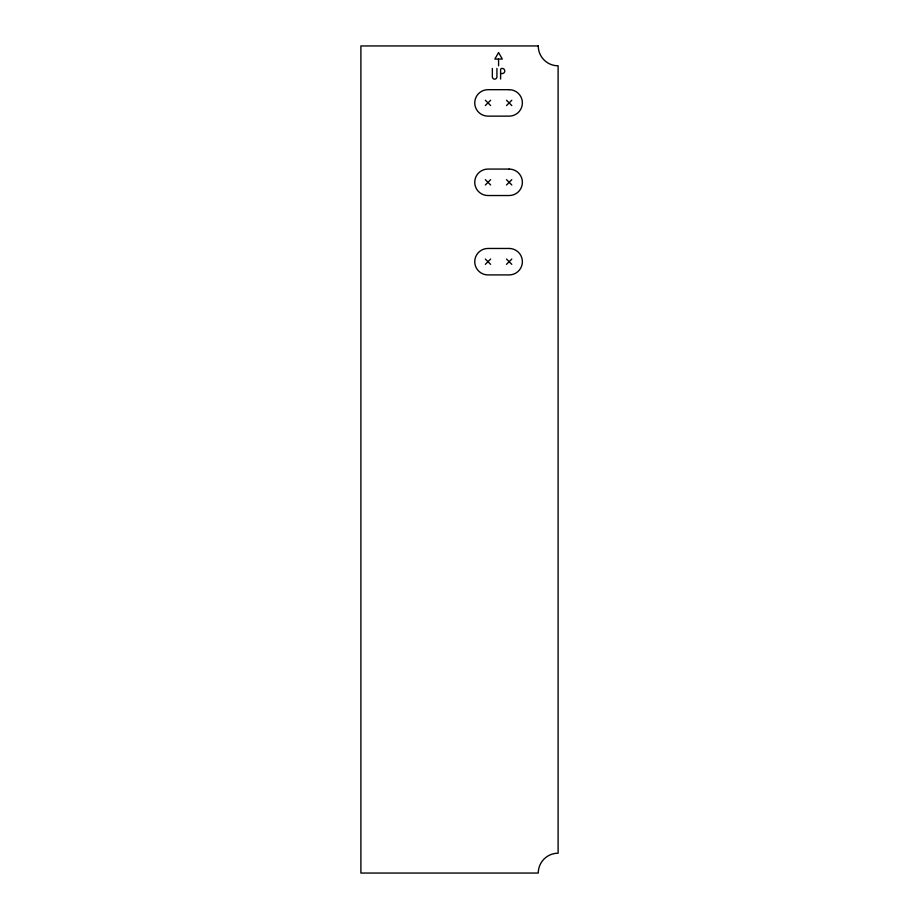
<?xml version="1.0" encoding="UTF-8"?>
<svg xmlns="http://www.w3.org/2000/svg" width="919" height="919" viewBox="0 0 919 919"><rect width="100%" height="100%" fill="white"/><g stroke="black" fill="none" stroke-linecap="round" stroke-linejoin="round"><path stroke-width="1.38" d="M485.335 105.559L490.631 100.263M506.507 105.559L511.803 100.263M485.335 184.949L490.631 179.653M506.507 184.949L511.803 179.653M485.335 264.339L490.631 259.043M506.507 264.339L511.803 259.043M498.305 59.057L494.824 59.057L498.569 52.567L502.314 59.057L498.569 59.057L498.569 65.8M500.866 73.543L502.233 73.543A2.55 2.55 0 0 0 504.784 70.993A2.55 2.55 0 0 0 502.233 68.443L501.843 68.443A1.241 1.241 0 0 0 500.602 69.683L500.602 79.034M506.507 100.263L511.803 105.559M485.335 100.263L490.631 105.559M506.507 179.653L511.803 184.949M485.335 179.653L490.631 184.949M506.507 259.043L511.803 264.339M485.335 259.043L490.631 264.339M496.926 68.443L496.926 76.851A2.286 2.286 0 0 1 494.64 79.149A2.286 2.286 0 0 1 492.354 76.851L492.354 68.443M538.258 45.95L360.891 45.95L360.891 873.05L538.258 873.05A19.85 19.85 0 0 1 558.109 853.2L558.109 65.8A19.85 19.85 0 0 1 538.258 45.95M509.149 89.683L487.978 89.683A13.234 13.234 0 0 0 474.744 102.917A13.234 13.234 0 0 0 487.978 116.139L509.149 116.139A13.234 13.234 0 0 0 522.383 102.917A13.234 13.234 0 0 0 509.149 89.683M509.149 169.073L487.978 169.073A13.234 13.234 0 0 0 474.744 182.295A13.234 13.234 0 0 0 487.978 195.529L509.149 195.529A13.234 13.234 0 0 0 522.383 182.295A13.234 13.234 0 0 0 509.149 169.073M509.149 248.463L487.978 248.463A13.234 13.234 0 0 0 474.744 261.685A13.234 13.234 0 0 0 487.978 274.919L509.149 274.919A13.234 13.234 0 0 0 522.383 261.685A13.234 13.234 0 0 0 509.149 248.463"/></g></svg>
